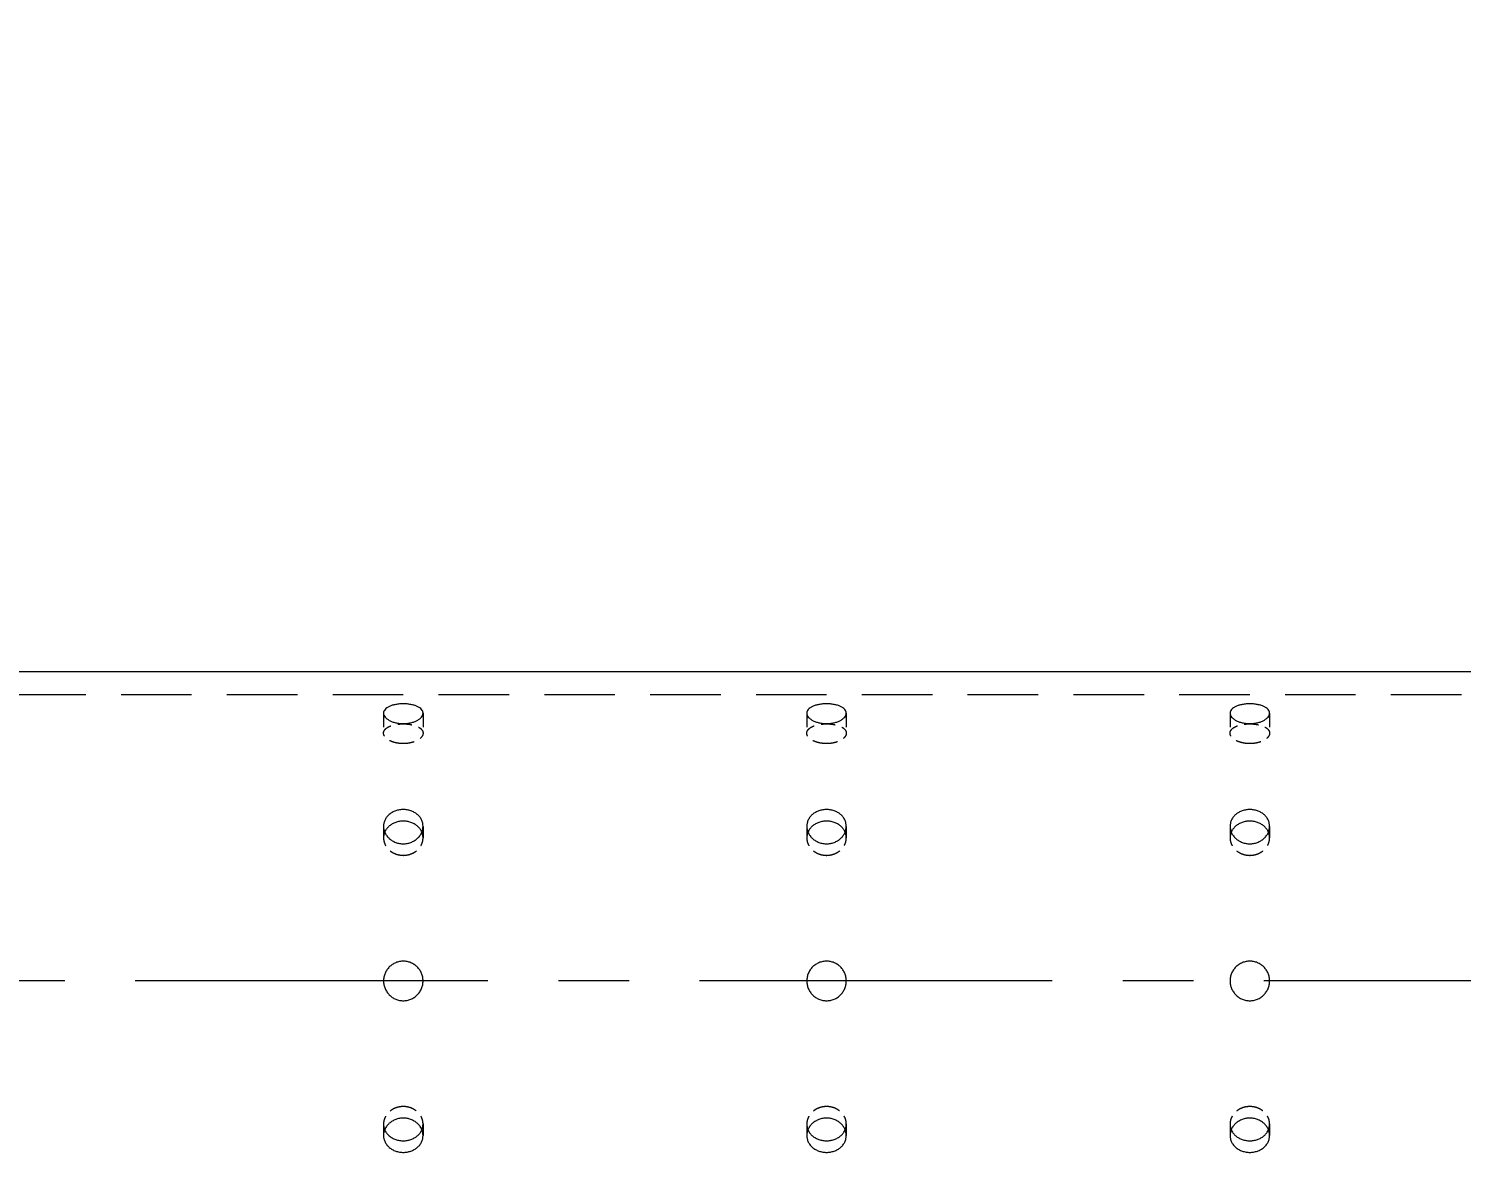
# Model space of a CAD drawing. Header units: millimetres. Extents: x -46397 to 283259, y -8690 to 23983.
# Drawn here: x 158839 to 159347, y 355 to 754 of the extents above; entities that cross this region are included whole.
import ezdxf
from ezdxf import colors
from ezdxf.entities.mleader import LeaderData, LeaderLine
from ezdxf.math import Vec2, Vec3

# ---------------------------------------------------------------- set-up
doc = ezdxf.new("R2010")
doc.units = ezdxf.units.MM
doc.linetypes.add('CENTER', pattern=[2, 1.25, -0.25, 0.25, -0.25])
doc.linetypes.add('HIDDENX2', pattern=[0.75, 0.5, -0.25])
doc.layers.add('DUONGTAM', color=1, linetype='CENTER', lineweight=0)
doc.layers.add('flashshoot', color=7, linetype='Continuous')
doc.styles.get("Standard").update_dxf_attribs({"font": 'isocp.shx', "width": 0.8})

# ---------------------------------------------------------------- blocks, each defined once
blk = doc.blocks.new('_Dot')
at = {"color": 0, "linetype": 'ByBlock', "lineweight": -2}
blk.add_line((-0.5, 0), (-1, 0), dxfattribs=at)
at = {"color": 0, "linetype": 'ByBlock', "const_width": 0.5}
blk.add_lwpolyline([(-0.25, 0, 1), (0.25, 0, 1)], format="xyb", close=True, dxfattribs=at)
blk = doc.blocks.new('A$C90275d84')
at = {"color": 2, "linetype": 'Continuous', "lineweight": 0, "ltscale": 10}
blk.add_line((-109.55, 1960), (-109.55, -3000), dxfattribs=at)
at = {"color": 1, "linetype": 'HIDDENX2', "lineweight": 0, "ltscale": 50}
blk.add_line((-101.37, 1960), (-101.37, -3000), dxfattribs=at)
at = {"color": 1, "linetype": 'HIDDENX2', "lineweight": 0, "ltscale": 10}
for p, q in [((-94.87, 317), (-87.79, 317)), ((-54.77, 317), (-50.68, 317)), ((50.68, 317), (54.77, 317)), ((-94.87, 303), (-87.79, 303)), ((-54.77, 303), (-50.68, 303)), ((50.68, 303), (54.77, 303)), ((-94.87, 167), (-87.79, 167)), ((-54.77, 167), (-50.68, 167)), ((50.68, 167), (54.77, 167)), ((-94.87, 153), (-87.79, 153)), ((-54.77, 153), (-50.68, 153)), ((50.68, 153), (54.77, 153)), ((-94.87, 17), (-87.79, 17)), ((-54.77, 17), (-50.68, 17)), ((50.68, 17), (54.77, 17)), ((-94.87, 3), (-87.79, 3)), ((-54.77, 3), (-50.68, 3)), ((50.68, 3), (54.77, 3))]:
    blk.add_line(p, q, dxfattribs=at)
at = {"color": 2, "linetype": 'Continuous', "lineweight": 0, "ltscale": 10}
for points, knots in [([(-91.18, 310), (-91.18, 309.56), (-91.2, 309.11), (-91.3, 308.2), (-91.38, 307.75), (-91.57, 306.89), (-91.69, 306.48), (-91.98, 305.71), (-92.13, 305.36), (-92.47, 304.74), (-92.66, 304.45), (-93.06, 303.93), (-93.28, 303.71), (-93.73, 303.35), (-93.96, 303.22), (-94.42, 303.04), (-94.65, 303), (-95.09, 303), (-95.32, 303.04), (-95.76, 303.22), (-95.98, 303.35), (-96.39, 303.71), (-96.59, 303.93), (-96.94, 304.45), (-97.11, 304.74), (-97.39, 305.36), (-97.53, 305.71), (-97.76, 306.48), (-97.86, 306.89), (-98.02, 307.75), (-98.08, 308.2), (-98.16, 309.11), (-98.18, 309.56), (-98.18, 310.44), (-98.16, 310.89), (-98.08, 311.8), (-98.02, 312.25), (-97.86, 313.11), (-97.76, 313.52), (-97.53, 314.29), (-97.39, 314.64), (-97.11, 315.26), (-96.94, 315.55), (-96.59, 316.07), (-96.39, 316.29), (-95.98, 316.65), (-95.76, 316.78), (-95.32, 316.96), (-95.09, 317), (-94.65, 317), (-94.42, 316.96), (-93.96, 316.78), (-93.73, 316.65), (-93.28, 316.29), (-93.06, 316.07), (-92.66, 315.55), (-92.47, 315.26), (-92.13, 314.64), (-91.98, 314.29), (-91.69, 313.52), (-91.57, 313.11), (-91.38, 312.25), (-91.3, 311.8), (-91.2, 310.89), (-91.18, 310.44), (-91.18, 310)], [0, 0, 0, 0, 1.318789, 1.318789, 2.637578, 2.637578, 3.956368, 3.956368, 5.275157, 5.275157, 6.593945, 6.593945, 7.912734, 7.912734, 9.231522, 9.231522, 10.550311, 10.550311, 11.869099, 11.869099, 13.187888, 13.187888, 14.506676, 14.506676, 15.825465, 15.825465, 17.144254, 17.144254, 18.463043, 18.463043, 19.781833, 19.781833, 21.100622, 21.100622, 22.419411, 22.419411, 23.7382, 23.7382, 25.05699, 25.05699, 26.375779, 26.375779, 27.694567, 27.694567, 29.013356, 29.013356, 30.332144, 30.332144, 31.650933, 31.650933, 32.969721, 32.969721, 34.28851, 34.28851, 35.607298, 35.607298, 36.926087, 36.926087, 38.244876, 38.244876, 39.563665, 39.563665, 40.882454, 40.882454, 42.201244, 42.201244, 42.201244, 42.201244]), ([(-48.6, 310), (-48.6, 309.56), (-48.64, 309.11), (-48.8, 308.2), (-48.92, 307.75), (-49.24, 306.89), (-49.44, 306.48), (-49.9, 305.71), (-50.16, 305.36), (-50.71, 304.74), (-51.02, 304.45), (-51.7, 303.93), (-52.06, 303.71), (-52.82, 303.35), (-53.21, 303.22), (-54, 303.04), (-54.39, 303), (-55.16, 303), (-55.55, 303.04), (-56.33, 303.22), (-56.71, 303.35), (-57.45, 303.71), (-57.8, 303.93), (-58.45, 304.45), (-58.74, 304.74), (-59.27, 305.36), (-59.51, 305.71), (-59.94, 306.48), (-60.13, 306.89), (-60.43, 307.75), (-60.54, 308.2), (-60.69, 309.11), (-60.73, 309.56), (-60.73, 310.44), (-60.69, 310.89), (-60.54, 311.8), (-60.43, 312.25), (-60.13, 313.11), (-59.94, 313.52), (-59.51, 314.29), (-59.27, 314.64), (-58.74, 315.26), (-58.45, 315.55), (-57.8, 316.07), (-57.45, 316.29), (-56.71, 316.65), (-56.33, 316.78), (-55.55, 316.96), (-55.16, 317), (-54.39, 317), (-54, 316.96), (-53.21, 316.78), (-52.82, 316.65), (-52.06, 316.29), (-51.7, 316.07), (-51.02, 315.55), (-50.71, 315.26), (-50.16, 314.64), (-49.9, 314.29), (-49.44, 313.52), (-49.24, 313.11), (-48.92, 312.25), (-48.8, 311.8), (-48.64, 310.89), (-48.6, 310.44), (-48.6, 310)], [0, 0, 0, 0, 1.318789, 1.318789, 2.637578, 2.637578, 3.956368, 3.956368, 5.275157, 5.275157, 6.593945, 6.593945, 7.912734, 7.912734, 9.231522, 9.231522, 10.550311, 10.550311, 11.869099, 11.869099, 13.187888, 13.187888, 14.506676, 14.506676, 15.825465, 15.825465, 17.144254, 17.144254, 18.463043, 18.463043, 19.781833, 19.781833, 21.100622, 21.100622, 22.419411, 22.419411, 23.7382, 23.7382, 25.05699, 25.05699, 26.375779, 26.375779, 27.694567, 27.694567, 29.013356, 29.013356, 30.332144, 30.332144, 31.650933, 31.650933, 32.969721, 32.969721, 34.28851, 34.28851, 35.607298, 35.607298, 36.926087, 36.926087, 38.244876, 38.244876, 39.563665, 39.563665, 40.882454, 40.882454, 42.201244, 42.201244, 42.201244, 42.201244]), ([(-52.72, 316.59), (-52.81, 316.55), (-52.9, 316.51), (-53.36, 316.29), (-53.71, 316.07), (-54.35, 315.55), (-54.65, 315.26), (-55.17, 314.64), (-55.42, 314.29), (-55.85, 313.52), (-56.03, 313.11), (-56.33, 312.25), (-56.44, 311.8), (-56.59, 310.89), (-56.63, 310.44), (-56.63, 309.56), (-56.59, 309.11), (-56.44, 308.2), (-56.33, 307.75), (-56.03, 306.89), (-55.85, 306.48), (-55.42, 305.71), (-55.17, 305.36), (-54.65, 304.74), (-54.35, 304.45), (-53.71, 303.93), (-53.36, 303.71), (-52.9, 303.49), (-52.81, 303.45), (-52.72, 303.41)], [12.868165, 12.868165, 12.868165, 12.868165, 13.188536, 13.188536, 14.507389, 14.507389, 15.826243, 15.826243, 17.145097, 17.145097, 18.463951, 18.463951, 19.782805, 19.782805, 21.10166, 21.10166, 22.420514, 22.420514, 23.739368, 23.739368, 25.058222, 25.058222, 26.377077, 26.377077, 27.69593, 27.69593, 29.014783, 29.014783, 29.335155, 29.335155, 29.335155, 29.335155]), ([(-7, 310), (-7, 310.44), (-6.96, 310.89), (-6.78, 311.8), (-6.65, 312.25), (-6.29, 313.11), (-6.07, 313.52), (-5.55, 314.29), (-5.26, 314.64), (-4.64, 315.26), (-4.29, 315.55), (-3.52, 316.07), (-3.11, 316.29), (-2.25, 316.65), (-1.8, 316.78), (-0.89, 316.96), (-0.44, 317), (0.44, 317), (0.89, 316.96), (1.8, 316.78), (2.25, 316.65), (3.11, 316.29), (3.52, 316.07), (4.29, 315.55), (4.64, 315.26), (5.26, 314.64), (5.55, 314.29), (6.07, 313.52), (6.29, 313.11), (6.65, 312.25), (6.78, 311.8), (6.96, 310.89), (7, 310.44), (7, 309.56), (6.96, 309.11), (6.78, 308.2), (6.65, 307.75), (6.29, 306.89), (6.07, 306.48), (5.55, 305.71), (5.26, 305.36), (4.64, 304.74), (4.29, 304.45), (3.52, 303.93), (3.11, 303.71), (2.25, 303.35), (1.8, 303.22), (0.89, 303.04), (0.44, 303), (-0.44, 303), (-0.89, 303.04), (-1.8, 303.22), (-2.25, 303.35), (-3.11, 303.71), (-3.52, 303.93), (-4.29, 304.45), (-4.64, 304.74), (-5.26, 305.36), (-5.55, 305.71), (-6.07, 306.48), (-6.29, 306.89), (-6.65, 307.75), (-6.78, 308.2), (-6.96, 309.11), (-7, 309.56), (-7, 310)], [0, 0, 0, 0, 1.318789, 1.318789, 2.637578, 2.637578, 3.956368, 3.956368, 5.275157, 5.275157, 6.593945, 6.593945, 7.912734, 7.912734, 9.231522, 9.231522, 10.550311, 10.550311, 11.869099, 11.869099, 13.187888, 13.187888, 14.506676, 14.506676, 15.825465, 15.825465, 17.144254, 17.144254, 18.463043, 18.463043, 19.781833, 19.781833, 21.100622, 21.100622, 22.419411, 22.419411, 23.7382, 23.7382, 25.05699, 25.05699, 26.375779, 26.375779, 27.694567, 27.694567, 29.013356, 29.013356, 30.332144, 30.332144, 31.650933, 31.650933, 32.969721, 32.969721, 34.28851, 34.28851, 35.607298, 35.607298, 36.926087, 36.926087, 38.244876, 38.244876, 39.563665, 39.563665, 40.882454, 40.882454, 42.201244, 42.201244, 42.201244, 42.201244]), ([(48.6, 310), (48.6, 310.44), (48.64, 310.89), (48.8, 311.8), (48.92, 312.25), (49.24, 313.11), (49.44, 313.52), (49.9, 314.29), (50.16, 314.64), (50.71, 315.26), (51.02, 315.55), (51.7, 316.07), (52.06, 316.29), (52.82, 316.65), (53.21, 316.78), (54, 316.96), (54.39, 317), (55.16, 317), (55.55, 316.96), (56.33, 316.78), (56.71, 316.65), (57.45, 316.29), (57.8, 316.07), (58.45, 315.55), (58.74, 315.26), (59.27, 314.64), (59.51, 314.29), (59.94, 313.52), (60.13, 313.11), (60.43, 312.25), (60.54, 311.8), (60.69, 310.89), (60.73, 310.44), (60.73, 309.56), (60.69, 309.11), (60.54, 308.2), (60.43, 307.75), (60.13, 306.89), (59.94, 306.48), (59.51, 305.71), (59.27, 305.36), (58.74, 304.74), (58.45, 304.45), (57.8, 303.93), (57.45, 303.71), (56.71, 303.35), (56.33, 303.22), (55.55, 303.04), (55.16, 303), (54.39, 303), (54, 303.04), (53.21, 303.22), (52.82, 303.35), (52.06, 303.71), (51.7, 303.93), (51.02, 304.45), (50.71, 304.74), (50.16, 305.36), (49.9, 305.71), (49.44, 306.48), (49.24, 306.89), (48.92, 307.75), (48.8, 308.2), (48.64, 309.11), (48.6, 309.56), (48.6, 310)], [0, 0, 0, 0, 1.318789, 1.318789, 2.637578, 2.637578, 3.956368, 3.956368, 5.275157, 5.275157, 6.593945, 6.593945, 7.912734, 7.912734, 9.231522, 9.231522, 10.550311, 10.550311, 11.869099, 11.869099, 13.187888, 13.187888, 14.506676, 14.506676, 15.825465, 15.825465, 17.144254, 17.144254, 18.463043, 18.463043, 19.781833, 19.781833, 21.100622, 21.100622, 22.419411, 22.419411, 23.7382, 23.7382, 25.05699, 25.05699, 26.375779, 26.375779, 27.694567, 27.694567, 29.013356, 29.013356, 30.332144, 30.332144, 31.650933, 31.650933, 32.969721, 32.969721, 34.28851, 34.28851, 35.607298, 35.607298, 36.926087, 36.926087, 38.244876, 38.244876, 39.563665, 39.563665, 40.882454, 40.882454, 42.201244, 42.201244, 42.201244, 42.201244]), ([(52.72, 303.41), (52.81, 303.45), (52.9, 303.49), (53.36, 303.71), (53.71, 303.93), (54.35, 304.45), (54.65, 304.74), (55.17, 305.36), (55.42, 305.71), (55.85, 306.48), (56.03, 306.89), (56.33, 307.75), (56.44, 308.2), (56.59, 309.11), (56.63, 309.56), (56.63, 310.44), (56.59, 310.89), (56.44, 311.8), (56.33, 312.25), (56.03, 313.11), (55.85, 313.52), (55.42, 314.29), (55.17, 314.64), (54.65, 315.26), (54.35, 315.55), (53.71, 316.07), (53.36, 316.29), (52.9, 316.51), (52.81, 316.55), (52.72, 316.59)], [12.868165, 12.868165, 12.868165, 12.868165, 13.188536, 13.188536, 14.507389, 14.507389, 15.826243, 15.826243, 17.145097, 17.145097, 18.463951, 18.463951, 19.782805, 19.782805, 21.10166, 21.10166, 22.420514, 22.420514, 23.739368, 23.739368, 25.058222, 25.058222, 26.377077, 26.377077, 27.69593, 27.69593, 29.014783, 29.014783, 29.335155, 29.335155, 29.335155, 29.335155]), ([(-91.18, 160), (-91.18, 159.56), (-91.2, 159.11), (-91.3, 158.2), (-91.38, 157.75), (-91.57, 156.89), (-91.69, 156.48), (-91.98, 155.71), (-92.13, 155.36), (-92.47, 154.74), (-92.66, 154.45), (-93.06, 153.93), (-93.28, 153.71), (-93.73, 153.35), (-93.96, 153.22), (-94.42, 153.04), (-94.65, 153), (-95.09, 153), (-95.32, 153.04), (-95.76, 153.22), (-95.98, 153.35), (-96.39, 153.71), (-96.59, 153.93), (-96.94, 154.45), (-97.11, 154.74), (-97.39, 155.36), (-97.53, 155.71), (-97.76, 156.48), (-97.86, 156.89), (-98.02, 157.75), (-98.08, 158.2), (-98.16, 159.11), (-98.18, 159.56), (-98.18, 160.44), (-98.16, 160.89), (-98.08, 161.8), (-98.02, 162.25), (-97.86, 163.11), (-97.76, 163.52), (-97.53, 164.29), (-97.39, 164.64), (-97.11, 165.26), (-96.94, 165.55), (-96.59, 166.07), (-96.39, 166.29), (-95.98, 166.65), (-95.76, 166.78), (-95.32, 166.96), (-95.09, 167), (-94.65, 167), (-94.42, 166.96), (-93.96, 166.78), (-93.73, 166.65), (-93.28, 166.29), (-93.06, 166.07), (-92.66, 165.55), (-92.47, 165.26), (-92.13, 164.64), (-91.98, 164.29), (-91.69, 163.52), (-91.57, 163.11), (-91.38, 162.25), (-91.3, 161.8), (-91.2, 160.89), (-91.18, 160.44), (-91.18, 160)], [0, 0, 0, 0, 1.318789, 1.318789, 2.637578, 2.637578, 3.956368, 3.956368, 5.275157, 5.275157, 6.593945, 6.593945, 7.912734, 7.912734, 9.231522, 9.231522, 10.550311, 10.550311, 11.869099, 11.869099, 13.187888, 13.187888, 14.506676, 14.506676, 15.825465, 15.825465, 17.144254, 17.144254, 18.463043, 18.463043, 19.781833, 19.781833, 21.100622, 21.100622, 22.419411, 22.419411, 23.7382, 23.7382, 25.05699, 25.05699, 26.375779, 26.375779, 27.694567, 27.694567, 29.013356, 29.013356, 30.332144, 30.332144, 31.650933, 31.650933, 32.969721, 32.969721, 34.28851, 34.28851, 35.607298, 35.607298, 36.926087, 36.926087, 38.244876, 38.244876, 39.563665, 39.563665, 40.882454, 40.882454, 42.201244, 42.201244, 42.201244, 42.201244]), ([(-48.6, 160), (-48.6, 159.56), (-48.64, 159.11), (-48.8, 158.2), (-48.92, 157.75), (-49.24, 156.89), (-49.44, 156.48), (-49.9, 155.71), (-50.16, 155.36), (-50.71, 154.74), (-51.02, 154.45), (-51.7, 153.93), (-52.06, 153.71), (-52.82, 153.35), (-53.21, 153.22), (-54, 153.04), (-54.39, 153), (-55.16, 153), (-55.55, 153.04), (-56.33, 153.22), (-56.71, 153.35), (-57.45, 153.71), (-57.8, 153.93), (-58.45, 154.45), (-58.74, 154.74), (-59.27, 155.36), (-59.51, 155.71), (-59.94, 156.48), (-60.13, 156.89), (-60.43, 157.75), (-60.54, 158.2), (-60.69, 159.11), (-60.73, 159.56), (-60.73, 160.44), (-60.69, 160.89), (-60.54, 161.8), (-60.43, 162.25), (-60.13, 163.11), (-59.94, 163.52), (-59.51, 164.29), (-59.27, 164.64), (-58.74, 165.26), (-58.45, 165.55), (-57.8, 166.07), (-57.45, 166.29), (-56.71, 166.65), (-56.33, 166.78), (-55.55, 166.96), (-55.16, 167), (-54.39, 167), (-54, 166.96), (-53.21, 166.78), (-52.82, 166.65), (-52.06, 166.29), (-51.7, 166.07), (-51.02, 165.55), (-50.71, 165.26), (-50.16, 164.64), (-49.9, 164.29), (-49.44, 163.52), (-49.24, 163.11), (-48.92, 162.25), (-48.8, 161.8), (-48.64, 160.89), (-48.6, 160.44), (-48.6, 160)], [0, 0, 0, 0, 1.318789, 1.318789, 2.637578, 2.637578, 3.956368, 3.956368, 5.275157, 5.275157, 6.593945, 6.593945, 7.912734, 7.912734, 9.231522, 9.231522, 10.550311, 10.550311, 11.869099, 11.869099, 13.187888, 13.187888, 14.506676, 14.506676, 15.825465, 15.825465, 17.144254, 17.144254, 18.463043, 18.463043, 19.781833, 19.781833, 21.100622, 21.100622, 22.419411, 22.419411, 23.7382, 23.7382, 25.05699, 25.05699, 26.375779, 26.375779, 27.694567, 27.694567, 29.013356, 29.013356, 30.332144, 30.332144, 31.650933, 31.650933, 32.969721, 32.969721, 34.28851, 34.28851, 35.607298, 35.607298, 36.926087, 36.926087, 38.244876, 38.244876, 39.563665, 39.563665, 40.882454, 40.882454, 42.201244, 42.201244, 42.201244, 42.201244]), ([(-52.72, 166.59), (-52.81, 166.55), (-52.9, 166.51), (-53.36, 166.29), (-53.71, 166.07), (-54.35, 165.55), (-54.65, 165.26), (-55.17, 164.64), (-55.42, 164.29), (-55.85, 163.52), (-56.03, 163.11), (-56.33, 162.25), (-56.44, 161.8), (-56.59, 160.89), (-56.63, 160.44), (-56.63, 159.56), (-56.59, 159.11), (-56.44, 158.2), (-56.33, 157.75), (-56.03, 156.89), (-55.85, 156.48), (-55.42, 155.71), (-55.17, 155.36), (-54.65, 154.74), (-54.35, 154.45), (-53.71, 153.93), (-53.36, 153.71), (-52.9, 153.49), (-52.81, 153.45), (-52.72, 153.41)], [12.868165, 12.868165, 12.868165, 12.868165, 13.188536, 13.188536, 14.507389, 14.507389, 15.826243, 15.826243, 17.145097, 17.145097, 18.463951, 18.463951, 19.782805, 19.782805, 21.10166, 21.10166, 22.420514, 22.420514, 23.739368, 23.739368, 25.058222, 25.058222, 26.377077, 26.377077, 27.69593, 27.69593, 29.014783, 29.014783, 29.335155, 29.335155, 29.335155, 29.335155]), ([(-7, 160), (-7, 160.44), (-6.96, 160.89), (-6.78, 161.8), (-6.65, 162.25), (-6.29, 163.11), (-6.07, 163.52), (-5.55, 164.29), (-5.26, 164.64), (-4.64, 165.26), (-4.29, 165.55), (-3.52, 166.07), (-3.11, 166.29), (-2.25, 166.65), (-1.8, 166.78), (-0.89, 166.96), (-0.44, 167), (0.44, 167), (0.89, 166.96), (1.8, 166.78), (2.25, 166.65), (3.11, 166.29), (3.52, 166.07), (4.29, 165.55), (4.64, 165.26), (5.26, 164.64), (5.55, 164.29), (6.07, 163.52), (6.29, 163.11), (6.65, 162.25), (6.78, 161.8), (6.96, 160.89), (7, 160.44), (7, 159.56), (6.96, 159.11), (6.78, 158.2), (6.65, 157.75), (6.29, 156.89), (6.07, 156.48), (5.55, 155.71), (5.26, 155.36), (4.64, 154.74), (4.29, 154.45), (3.52, 153.93), (3.11, 153.71), (2.25, 153.35), (1.8, 153.22), (0.89, 153.04), (0.44, 153), (-0.44, 153), (-0.89, 153.04), (-1.8, 153.22), (-2.25, 153.35), (-3.11, 153.71), (-3.52, 153.93), (-4.29, 154.45), (-4.64, 154.74), (-5.26, 155.36), (-5.55, 155.71), (-6.07, 156.48), (-6.29, 156.89), (-6.65, 157.75), (-6.78, 158.2), (-6.96, 159.11), (-7, 159.56), (-7, 160)], [0, 0, 0, 0, 1.318789, 1.318789, 2.637578, 2.637578, 3.956368, 3.956368, 5.275157, 5.275157, 6.593945, 6.593945, 7.912734, 7.912734, 9.231522, 9.231522, 10.550311, 10.550311, 11.869099, 11.869099, 13.187888, 13.187888, 14.506676, 14.506676, 15.825465, 15.825465, 17.144254, 17.144254, 18.463043, 18.463043, 19.781833, 19.781833, 21.100622, 21.100622, 22.419411, 22.419411, 23.7382, 23.7382, 25.05699, 25.05699, 26.375779, 26.375779, 27.694567, 27.694567, 29.013356, 29.013356, 30.332144, 30.332144, 31.650933, 31.650933, 32.969721, 32.969721, 34.28851, 34.28851, 35.607298, 35.607298, 36.926087, 36.926087, 38.244876, 38.244876, 39.563665, 39.563665, 40.882454, 40.882454, 42.201244, 42.201244, 42.201244, 42.201244]), ([(48.6, 160), (48.6, 160.44), (48.64, 160.89), (48.8, 161.8), (48.92, 162.25), (49.24, 163.11), (49.44, 163.52), (49.9, 164.29), (50.16, 164.64), (50.71, 165.26), (51.02, 165.55), (51.7, 166.07), (52.06, 166.29), (52.82, 166.65), (53.21, 166.78), (54, 166.96), (54.39, 167), (55.16, 167), (55.55, 166.96), (56.33, 166.78), (56.71, 166.65), (57.45, 166.29), (57.8, 166.07), (58.45, 165.55), (58.74, 165.26), (59.27, 164.64), (59.51, 164.29), (59.94, 163.52), (60.13, 163.11), (60.43, 162.25), (60.54, 161.8), (60.69, 160.89), (60.73, 160.44), (60.73, 159.56), (60.69, 159.11), (60.54, 158.2), (60.43, 157.75), (60.13, 156.89), (59.94, 156.48), (59.51, 155.71), (59.27, 155.36), (58.74, 154.74), (58.45, 154.45), (57.8, 153.93), (57.45, 153.71), (56.71, 153.35), (56.33, 153.22), (55.55, 153.04), (55.16, 153), (54.39, 153), (54, 153.04), (53.21, 153.22), (52.82, 153.35), (52.06, 153.71), (51.7, 153.93), (51.02, 154.45), (50.71, 154.74), (50.16, 155.36), (49.9, 155.71), (49.44, 156.48), (49.24, 156.89), (48.92, 157.75), (48.8, 158.2), (48.64, 159.11), (48.6, 159.56), (48.6, 160)], [0, 0, 0, 0, 1.318789, 1.318789, 2.637578, 2.637578, 3.956368, 3.956368, 5.275157, 5.275157, 6.593945, 6.593945, 7.912734, 7.912734, 9.231522, 9.231522, 10.550311, 10.550311, 11.869099, 11.869099, 13.187888, 13.187888, 14.506676, 14.506676, 15.825465, 15.825465, 17.144254, 17.144254, 18.463043, 18.463043, 19.781833, 19.781833, 21.100622, 21.100622, 22.419411, 22.419411, 23.7382, 23.7382, 25.05699, 25.05699, 26.375779, 26.375779, 27.694567, 27.694567, 29.013356, 29.013356, 30.332144, 30.332144, 31.650933, 31.650933, 32.969721, 32.969721, 34.28851, 34.28851, 35.607298, 35.607298, 36.926087, 36.926087, 38.244876, 38.244876, 39.563665, 39.563665, 40.882454, 40.882454, 42.201244, 42.201244, 42.201244, 42.201244]), ([(52.72, 153.41), (52.81, 153.45), (52.9, 153.49), (53.36, 153.71), (53.71, 153.93), (54.35, 154.45), (54.65, 154.74), (55.17, 155.36), (55.42, 155.71), (55.85, 156.48), (56.03, 156.89), (56.33, 157.75), (56.44, 158.2), (56.59, 159.11), (56.63, 159.56), (56.63, 160.44), (56.59, 160.89), (56.44, 161.8), (56.33, 162.25), (56.03, 163.11), (55.85, 163.52), (55.42, 164.29), (55.17, 164.64), (54.65, 165.26), (54.35, 165.55), (53.71, 166.07), (53.36, 166.29), (52.9, 166.51), (52.81, 166.55), (52.72, 166.59)], [12.868165, 12.868165, 12.868165, 12.868165, 13.188536, 13.188536, 14.507389, 14.507389, 15.826243, 15.826243, 17.145097, 17.145097, 18.463951, 18.463951, 19.782805, 19.782805, 21.10166, 21.10166, 22.420514, 22.420514, 23.739368, 23.739368, 25.058222, 25.058222, 26.377077, 26.377077, 27.69593, 27.69593, 29.014783, 29.014783, 29.335155, 29.335155, 29.335155, 29.335155]), ([(-91.18, 10), (-91.18, 9.56), (-91.2, 9.11), (-91.3, 8.2), (-91.38, 7.75), (-91.57, 6.89), (-91.69, 6.48), (-91.98, 5.71), (-92.13, 5.36), (-92.47, 4.74), (-92.66, 4.45), (-93.06, 3.93), (-93.28, 3.71), (-93.73, 3.35), (-93.96, 3.22), (-94.42, 3.04), (-94.65, 3), (-95.09, 3), (-95.32, 3.04), (-95.76, 3.22), (-95.98, 3.35), (-96.39, 3.71), (-96.59, 3.93), (-96.94, 4.45), (-97.11, 4.74), (-97.39, 5.36), (-97.53, 5.71), (-97.76, 6.48), (-97.86, 6.89), (-98.02, 7.75), (-98.08, 8.2), (-98.16, 9.11), (-98.18, 9.56), (-98.18, 10.44), (-98.16, 10.89), (-98.08, 11.8), (-98.02, 12.25), (-97.86, 13.11), (-97.76, 13.52), (-97.53, 14.29), (-97.39, 14.64), (-97.11, 15.26), (-96.94, 15.55), (-96.59, 16.07), (-96.39, 16.29), (-95.98, 16.65), (-95.76, 16.78), (-95.32, 16.96), (-95.09, 17), (-94.65, 17), (-94.42, 16.96), (-93.96, 16.78), (-93.73, 16.65), (-93.28, 16.29), (-93.06, 16.07), (-92.66, 15.55), (-92.47, 15.26), (-92.13, 14.64), (-91.98, 14.29), (-91.69, 13.52), (-91.57, 13.11), (-91.38, 12.25), (-91.3, 11.8), (-91.2, 10.89), (-91.18, 10.44), (-91.18, 10)], [0, 0, 0, 0, 1.318789, 1.318789, 2.637578, 2.637578, 3.956368, 3.956368, 5.275157, 5.275157, 6.593945, 6.593945, 7.912734, 7.912734, 9.231522, 9.231522, 10.550311, 10.550311, 11.869099, 11.869099, 13.187888, 13.187888, 14.506676, 14.506676, 15.825465, 15.825465, 17.144254, 17.144254, 18.463043, 18.463043, 19.781833, 19.781833, 21.100622, 21.100622, 22.419411, 22.419411, 23.7382, 23.7382, 25.05699, 25.05699, 26.375779, 26.375779, 27.694567, 27.694567, 29.013356, 29.013356, 30.332144, 30.332144, 31.650933, 31.650933, 32.969721, 32.969721, 34.28851, 34.28851, 35.607298, 35.607298, 36.926087, 36.926087, 38.244876, 38.244876, 39.563665, 39.563665, 40.882454, 40.882454, 42.201244, 42.201244, 42.201244, 42.201244]), ([(-48.6, 10), (-48.6, 9.56), (-48.64, 9.11), (-48.8, 8.2), (-48.92, 7.75), (-49.24, 6.89), (-49.44, 6.48), (-49.9, 5.71), (-50.16, 5.36), (-50.71, 4.74), (-51.02, 4.45), (-51.7, 3.93), (-52.06, 3.71), (-52.82, 3.35), (-53.21, 3.22), (-54, 3.04), (-54.39, 3), (-55.16, 3), (-55.55, 3.04), (-56.33, 3.22), (-56.71, 3.35), (-57.45, 3.71), (-57.8, 3.93), (-58.45, 4.45), (-58.74, 4.74), (-59.27, 5.36), (-59.51, 5.71), (-59.94, 6.48), (-60.13, 6.89), (-60.43, 7.75), (-60.54, 8.2), (-60.69, 9.11), (-60.73, 9.56), (-60.73, 10.44), (-60.69, 10.89), (-60.54, 11.8), (-60.43, 12.25), (-60.13, 13.11), (-59.94, 13.52), (-59.51, 14.29), (-59.27, 14.64), (-58.74, 15.26), (-58.45, 15.55), (-57.8, 16.07), (-57.45, 16.29), (-56.71, 16.65), (-56.33, 16.78), (-55.55, 16.96), (-55.16, 17), (-54.39, 17), (-54, 16.96), (-53.21, 16.78), (-52.82, 16.65), (-52.06, 16.29), (-51.7, 16.07), (-51.02, 15.55), (-50.71, 15.26), (-50.16, 14.64), (-49.9, 14.29), (-49.44, 13.52), (-49.24, 13.11), (-48.92, 12.25), (-48.8, 11.8), (-48.64, 10.89), (-48.6, 10.44), (-48.6, 10)], [0, 0, 0, 0, 1.318789, 1.318789, 2.637578, 2.637578, 3.956368, 3.956368, 5.275157, 5.275157, 6.593945, 6.593945, 7.912734, 7.912734, 9.231522, 9.231522, 10.550311, 10.550311, 11.869099, 11.869099, 13.187888, 13.187888, 14.506676, 14.506676, 15.825465, 15.825465, 17.144254, 17.144254, 18.463043, 18.463043, 19.781833, 19.781833, 21.100622, 21.100622, 22.419411, 22.419411, 23.7382, 23.7382, 25.05699, 25.05699, 26.375779, 26.375779, 27.694567, 27.694567, 29.013356, 29.013356, 30.332144, 30.332144, 31.650933, 31.650933, 32.969721, 32.969721, 34.28851, 34.28851, 35.607298, 35.607298, 36.926087, 36.926087, 38.244876, 38.244876, 39.563665, 39.563665, 40.882454, 40.882454, 42.201244, 42.201244, 42.201244, 42.201244]), ([(-52.72, 16.59), (-52.81, 16.55), (-52.9, 16.51), (-53.36, 16.29), (-53.71, 16.07), (-54.35, 15.55), (-54.65, 15.26), (-55.17, 14.64), (-55.42, 14.29), (-55.85, 13.52), (-56.03, 13.11), (-56.33, 12.25), (-56.44, 11.8), (-56.59, 10.89), (-56.63, 10.44), (-56.63, 9.56), (-56.59, 9.11), (-56.44, 8.2), (-56.33, 7.75), (-56.03, 6.89), (-55.85, 6.48), (-55.42, 5.71), (-55.17, 5.36), (-54.65, 4.74), (-54.35, 4.45), (-53.71, 3.93), (-53.36, 3.71), (-52.9, 3.49), (-52.81, 3.45), (-52.72, 3.41)], [12.868165, 12.868165, 12.868165, 12.868165, 13.188536, 13.188536, 14.507389, 14.507389, 15.826243, 15.826243, 17.145097, 17.145097, 18.463951, 18.463951, 19.782805, 19.782805, 21.10166, 21.10166, 22.420514, 22.420514, 23.739368, 23.739368, 25.058222, 25.058222, 26.377077, 26.377077, 27.69593, 27.69593, 29.014783, 29.014783, 29.335155, 29.335155, 29.335155, 29.335155]), ([(-7, 10), (-7, 10.44), (-6.96, 10.89), (-6.78, 11.8), (-6.65, 12.25), (-6.29, 13.11), (-6.07, 13.52), (-5.55, 14.29), (-5.26, 14.64), (-4.64, 15.26), (-4.29, 15.55), (-3.52, 16.07), (-3.11, 16.29), (-2.25, 16.65), (-1.8, 16.78), (-0.89, 16.96), (-0.44, 17), (0.44, 17), (0.89, 16.96), (1.8, 16.78), (2.25, 16.65), (3.11, 16.29), (3.52, 16.07), (4.29, 15.55), (4.64, 15.26), (5.26, 14.64), (5.55, 14.29), (6.07, 13.52), (6.29, 13.11), (6.65, 12.25), (6.78, 11.8), (6.96, 10.89), (7, 10.44), (7, 9.56), (6.96, 9.11), (6.78, 8.2), (6.65, 7.75), (6.29, 6.89), (6.07, 6.48), (5.55, 5.71), (5.26, 5.36), (4.64, 4.74), (4.29, 4.45), (3.52, 3.93), (3.11, 3.71), (2.25, 3.35), (1.8, 3.22), (0.89, 3.04), (0.44, 3), (-0.44, 3), (-0.89, 3.04), (-1.8, 3.22), (-2.25, 3.35), (-3.11, 3.71), (-3.52, 3.93), (-4.29, 4.45), (-4.64, 4.74), (-5.26, 5.36), (-5.55, 5.71), (-6.07, 6.48), (-6.29, 6.89), (-6.65, 7.75), (-6.78, 8.2), (-6.96, 9.11), (-7, 9.56), (-7, 10)], [0, 0, 0, 0, 1.318789, 1.318789, 2.637578, 2.637578, 3.956368, 3.956368, 5.275157, 5.275157, 6.593945, 6.593945, 7.912734, 7.912734, 9.231522, 9.231522, 10.550311, 10.550311, 11.869099, 11.869099, 13.187888, 13.187888, 14.506676, 14.506676, 15.825465, 15.825465, 17.144254, 17.144254, 18.463043, 18.463043, 19.781833, 19.781833, 21.100622, 21.100622, 22.419411, 22.419411, 23.7382, 23.7382, 25.05699, 25.05699, 26.375779, 26.375779, 27.694567, 27.694567, 29.013356, 29.013356, 30.332144, 30.332144, 31.650933, 31.650933, 32.969721, 32.969721, 34.28851, 34.28851, 35.607298, 35.607298, 36.926087, 36.926087, 38.244876, 38.244876, 39.563665, 39.563665, 40.882454, 40.882454, 42.201244, 42.201244, 42.201244, 42.201244]), ([(48.6, 10), (48.6, 10.44), (48.64, 10.89), (48.8, 11.8), (48.92, 12.25), (49.24, 13.11), (49.44, 13.52), (49.9, 14.29), (50.16, 14.64), (50.71, 15.26), (51.02, 15.55), (51.7, 16.07), (52.06, 16.29), (52.82, 16.65), (53.21, 16.78), (54, 16.96), (54.39, 17), (55.16, 17), (55.55, 16.96), (56.33, 16.78), (56.71, 16.65), (57.45, 16.29), (57.8, 16.07), (58.45, 15.55), (58.74, 15.26), (59.27, 14.64), (59.51, 14.29), (59.94, 13.52), (60.13, 13.11), (60.43, 12.25), (60.54, 11.8), (60.69, 10.89), (60.73, 10.44), (60.73, 9.56), (60.69, 9.11), (60.54, 8.2), (60.43, 7.75), (60.13, 6.89), (59.94, 6.48), (59.51, 5.71), (59.27, 5.36), (58.74, 4.74), (58.45, 4.45), (57.8, 3.93), (57.45, 3.71), (56.71, 3.35), (56.33, 3.22), (55.55, 3.04), (55.16, 3), (54.39, 3), (54, 3.04), (53.21, 3.22), (52.82, 3.35), (52.06, 3.71), (51.7, 3.93), (51.02, 4.45), (50.71, 4.74), (50.16, 5.36), (49.9, 5.71), (49.44, 6.48), (49.24, 6.89), (48.92, 7.75), (48.8, 8.2), (48.64, 9.11), (48.6, 9.56), (48.6, 10)], [0, 0, 0, 0, 1.318789, 1.318789, 2.637578, 2.637578, 3.956368, 3.956368, 5.275157, 5.275157, 6.593945, 6.593945, 7.912734, 7.912734, 9.231522, 9.231522, 10.550311, 10.550311, 11.869099, 11.869099, 13.187888, 13.187888, 14.506676, 14.506676, 15.825465, 15.825465, 17.144254, 17.144254, 18.463043, 18.463043, 19.781833, 19.781833, 21.100622, 21.100622, 22.419411, 22.419411, 23.7382, 23.7382, 25.05699, 25.05699, 26.375779, 26.375779, 27.694567, 27.694567, 29.013356, 29.013356, 30.332144, 30.332144, 31.650933, 31.650933, 32.969721, 32.969721, 34.28851, 34.28851, 35.607298, 35.607298, 36.926087, 36.926087, 38.244876, 38.244876, 39.563665, 39.563665, 40.882454, 40.882454, 42.201244, 42.201244, 42.201244, 42.201244]), ([(52.72, 3.41), (52.81, 3.45), (52.9, 3.49), (53.36, 3.71), (53.71, 3.93), (54.35, 4.45), (54.65, 4.74), (55.17, 5.36), (55.42, 5.71), (55.85, 6.48), (56.03, 6.89), (56.33, 7.75), (56.44, 8.2), (56.59, 9.11), (56.63, 9.56), (56.63, 10.44), (56.59, 10.89), (56.44, 11.8), (56.33, 12.25), (56.03, 13.11), (55.85, 13.52), (55.42, 14.29), (55.17, 14.64), (54.65, 15.26), (54.35, 15.55), (53.71, 16.07), (53.36, 16.29), (52.9, 16.51), (52.81, 16.55), (52.72, 16.59)], [12.868165, 12.868165, 12.868165, 12.868165, 13.188536, 13.188536, 14.507389, 14.507389, 15.826243, 15.826243, 17.145097, 17.145097, 18.463951, 18.463951, 19.782805, 19.782805, 21.10166, 21.10166, 22.420514, 22.420514, 23.739368, 23.739368, 25.058222, 25.058222, 26.377077, 26.377077, 27.69593, 27.69593, 29.014783, 29.014783, 29.335155, 29.335155, 29.335155, 29.335155])]:
    blk.add_open_spline(points, degree=3, knots=knots, dxfattribs=at)
at = {"color": 1, "linetype": 'HIDDENX2', "lineweight": 0, "ltscale": 10}
for points, knots in [([(-84.08, 310), (-84.08, 310.44), (-84.1, 310.89), (-84.2, 311.8), (-84.28, 312.25), (-84.48, 313.11), (-84.6, 313.52), (-84.88, 314.29), (-85.04, 314.64), (-85.38, 315.26), (-85.57, 315.55), (-85.97, 316.07), (-86.19, 316.29), (-86.64, 316.65), (-86.88, 316.78), (-87.34, 316.96), (-87.57, 317), (-88.01, 317), (-88.23, 316.96), (-88.68, 316.78), (-88.89, 316.65), (-89.3, 316.29), (-89.5, 316.07), (-89.86, 315.55), (-90.02, 315.26), (-90.3, 314.64), (-90.43, 314.29), (-90.66, 313.52), (-90.76, 313.11), (-90.92, 312.25), (-90.98, 311.8), (-91.06, 310.89), (-91.08, 310.44), (-91.08, 309.56), (-91.06, 309.11), (-90.98, 308.2), (-90.92, 307.75), (-90.76, 306.89), (-90.66, 306.48), (-90.43, 305.71), (-90.3, 305.36), (-90.02, 304.74), (-89.86, 304.45), (-89.5, 303.93), (-89.3, 303.71), (-88.89, 303.35), (-88.68, 303.22), (-88.23, 303.04), (-88.01, 303), (-87.57, 303), (-87.34, 303.04), (-86.88, 303.22), (-86.64, 303.35), (-86.19, 303.71), (-85.97, 303.93), (-85.57, 304.45), (-85.38, 304.74), (-85.04, 305.36), (-84.88, 305.71), (-84.6, 306.48), (-84.48, 306.89), (-84.28, 307.75), (-84.2, 308.2), (-84.1, 309.11), (-84.08, 309.56), (-84.08, 310)], [0, 0, 0, 0, 1.318854, 1.318854, 2.637708, 2.637708, 3.956563, 3.956563, 5.275417, 5.275417, 6.59427, 6.59427, 7.913123, 7.913123, 9.231977, 9.231977, 10.55083, 10.55083, 11.869683, 11.869683, 13.188536, 13.188536, 14.507389, 14.507389, 15.826243, 15.826243, 17.145097, 17.145097, 18.463951, 18.463951, 19.782805, 19.782805, 21.10166, 21.10166, 22.420514, 22.420514, 23.739368, 23.739368, 25.058222, 25.058222, 26.377077, 26.377077, 27.69593, 27.69593, 29.014783, 29.014783, 30.333636, 30.333636, 31.652489, 31.652489, 32.971343, 32.971343, 34.290196, 34.290196, 35.609049, 35.609049, 36.927902, 36.927902, 38.246757, 38.246757, 39.565611, 39.565611, 40.884465, 40.884465, 42.203319, 42.203319, 42.203319, 42.203319]), ([(-44.5, 310), (-44.5, 310.44), (-44.54, 310.89), (-44.7, 311.8), (-44.82, 312.25), (-45.14, 313.11), (-45.34, 313.52), (-45.8, 314.29), (-46.06, 314.64), (-46.61, 315.26), (-46.93, 315.55), (-47.6, 316.07), (-47.97, 316.29), (-48.73, 316.65), (-49.12, 316.78), (-49.91, 316.96), (-50.3, 317), (-51.07, 317), (-51.46, 316.96), (-52.14, 316.8), (-52.43, 316.71), (-52.72, 316.59)], [0, 0, 0, 0, 1.318854, 1.318854, 2.637708, 2.637708, 3.956563, 3.956563, 5.275417, 5.275417, 6.59427, 6.59427, 7.913123, 7.913123, 9.231977, 9.231977, 10.55083, 10.55083, 11.869683, 11.869683, 12.868165, 12.868165, 12.868165, 12.868165]), ([(52.72, 316.59), (52.43, 316.71), (52.14, 316.8), (51.46, 316.96), (51.07, 317), (50.3, 317), (49.91, 316.96), (49.12, 316.78), (48.73, 316.65), (47.97, 316.29), (47.6, 316.07), (46.93, 315.55), (46.61, 315.26), (46.06, 314.64), (45.8, 314.29), (45.34, 313.52), (45.14, 313.11), (44.82, 312.25), (44.7, 311.8), (44.54, 310.89), (44.5, 310.44), (44.5, 310)], [29.335155, 29.335155, 29.335155, 29.335155, 30.333636, 30.333636, 31.652489, 31.652489, 32.971343, 32.971343, 34.290196, 34.290196, 35.609049, 35.609049, 36.927902, 36.927902, 38.246757, 38.246757, 39.565611, 39.565611, 40.884465, 40.884465, 42.203319, 42.203319, 42.203319, 42.203319]), ([(-52.72, 303.41), (-52.43, 303.29), (-52.14, 303.2), (-51.46, 303.04), (-51.07, 303), (-50.3, 303), (-49.91, 303.04), (-49.12, 303.22), (-48.73, 303.35), (-47.97, 303.71), (-47.6, 303.93), (-46.93, 304.45), (-46.61, 304.74), (-46.06, 305.36), (-45.8, 305.71), (-45.34, 306.48), (-45.14, 306.89), (-44.82, 307.75), (-44.7, 308.2), (-44.54, 309.11), (-44.5, 309.56), (-44.5, 310)], [29.335155, 29.335155, 29.335155, 29.335155, 30.333636, 30.333636, 31.652489, 31.652489, 32.971343, 32.971343, 34.290196, 34.290196, 35.609049, 35.609049, 36.927902, 36.927902, 38.246757, 38.246757, 39.565611, 39.565611, 40.884465, 40.884465, 42.203319, 42.203319, 42.203319, 42.203319]), ([(44.5, 310), (44.5, 309.56), (44.54, 309.11), (44.7, 308.2), (44.82, 307.75), (45.14, 306.89), (45.34, 306.48), (45.8, 305.71), (46.06, 305.36), (46.61, 304.74), (46.93, 304.45), (47.6, 303.93), (47.97, 303.71), (48.73, 303.35), (49.12, 303.22), (49.91, 303.04), (50.3, 303), (51.07, 303), (51.46, 303.04), (52.14, 303.2), (52.43, 303.29), (52.72, 303.41)], [0, 0, 0, 0, 1.318854, 1.318854, 2.637708, 2.637708, 3.956563, 3.956563, 5.275417, 5.275417, 6.59427, 6.59427, 7.913123, 7.913123, 9.231977, 9.231977, 10.55083, 10.55083, 11.869683, 11.869683, 12.868165, 12.868165, 12.868165, 12.868165]), ([(-84.08, 160), (-84.08, 160.44), (-84.1, 160.89), (-84.2, 161.8), (-84.28, 162.25), (-84.48, 163.11), (-84.6, 163.52), (-84.88, 164.29), (-85.04, 164.64), (-85.38, 165.26), (-85.57, 165.55), (-85.97, 166.07), (-86.19, 166.29), (-86.64, 166.65), (-86.88, 166.78), (-87.34, 166.96), (-87.57, 167), (-88.01, 167), (-88.23, 166.96), (-88.68, 166.78), (-88.89, 166.65), (-89.3, 166.29), (-89.5, 166.07), (-89.86, 165.55), (-90.02, 165.26), (-90.3, 164.64), (-90.43, 164.29), (-90.66, 163.52), (-90.76, 163.11), (-90.92, 162.25), (-90.98, 161.8), (-91.06, 160.89), (-91.08, 160.44), (-91.08, 159.56), (-91.06, 159.11), (-90.98, 158.2), (-90.92, 157.75), (-90.76, 156.89), (-90.66, 156.48), (-90.43, 155.71), (-90.3, 155.36), (-90.02, 154.74), (-89.86, 154.45), (-89.5, 153.93), (-89.3, 153.71), (-88.89, 153.35), (-88.68, 153.22), (-88.23, 153.04), (-88.01, 153), (-87.57, 153), (-87.34, 153.04), (-86.88, 153.22), (-86.64, 153.35), (-86.19, 153.71), (-85.97, 153.93), (-85.57, 154.45), (-85.38, 154.74), (-85.04, 155.36), (-84.88, 155.71), (-84.6, 156.48), (-84.48, 156.89), (-84.28, 157.75), (-84.2, 158.2), (-84.1, 159.11), (-84.08, 159.56), (-84.08, 160)], [0, 0, 0, 0, 1.318854, 1.318854, 2.637708, 2.637708, 3.956563, 3.956563, 5.275417, 5.275417, 6.59427, 6.59427, 7.913123, 7.913123, 9.231977, 9.231977, 10.55083, 10.55083, 11.869683, 11.869683, 13.188536, 13.188536, 14.507389, 14.507389, 15.826243, 15.826243, 17.145097, 17.145097, 18.463951, 18.463951, 19.782805, 19.782805, 21.10166, 21.10166, 22.420514, 22.420514, 23.739368, 23.739368, 25.058222, 25.058222, 26.377077, 26.377077, 27.69593, 27.69593, 29.014783, 29.014783, 30.333636, 30.333636, 31.652489, 31.652489, 32.971343, 32.971343, 34.290196, 34.290196, 35.609049, 35.609049, 36.927902, 36.927902, 38.246757, 38.246757, 39.565611, 39.565611, 40.884465, 40.884465, 42.203319, 42.203319, 42.203319, 42.203319]), ([(-44.5, 160), (-44.5, 160.44), (-44.54, 160.89), (-44.7, 161.8), (-44.82, 162.25), (-45.14, 163.11), (-45.34, 163.52), (-45.8, 164.29), (-46.06, 164.64), (-46.61, 165.26), (-46.93, 165.55), (-47.6, 166.07), (-47.97, 166.29), (-48.73, 166.65), (-49.12, 166.78), (-49.91, 166.96), (-50.3, 167), (-51.07, 167), (-51.46, 166.96), (-52.14, 166.8), (-52.43, 166.71), (-52.72, 166.59)], [0, 0, 0, 0, 1.318854, 1.318854, 2.637708, 2.637708, 3.956563, 3.956563, 5.275417, 5.275417, 6.59427, 6.59427, 7.913123, 7.913123, 9.231977, 9.231977, 10.55083, 10.55083, 11.869683, 11.869683, 12.868165, 12.868165, 12.868165, 12.868165]), ([(52.72, 166.59), (52.43, 166.71), (52.14, 166.8), (51.46, 166.96), (51.07, 167), (50.3, 167), (49.91, 166.96), (49.12, 166.78), (48.73, 166.65), (47.97, 166.29), (47.6, 166.07), (46.93, 165.55), (46.61, 165.26), (46.06, 164.64), (45.8, 164.29), (45.34, 163.52), (45.14, 163.11), (44.82, 162.25), (44.7, 161.8), (44.54, 160.89), (44.5, 160.44), (44.5, 160)], [29.335155, 29.335155, 29.335155, 29.335155, 30.333636, 30.333636, 31.652489, 31.652489, 32.971343, 32.971343, 34.290196, 34.290196, 35.609049, 35.609049, 36.927902, 36.927902, 38.246757, 38.246757, 39.565611, 39.565611, 40.884465, 40.884465, 42.203319, 42.203319, 42.203319, 42.203319]), ([(-52.72, 153.41), (-52.43, 153.29), (-52.14, 153.2), (-51.46, 153.04), (-51.07, 153), (-50.3, 153), (-49.91, 153.04), (-49.12, 153.22), (-48.73, 153.35), (-47.97, 153.71), (-47.6, 153.93), (-46.93, 154.45), (-46.61, 154.74), (-46.06, 155.36), (-45.8, 155.71), (-45.34, 156.48), (-45.14, 156.89), (-44.82, 157.75), (-44.7, 158.2), (-44.54, 159.11), (-44.5, 159.56), (-44.5, 160)], [29.335155, 29.335155, 29.335155, 29.335155, 30.333636, 30.333636, 31.652489, 31.652489, 32.971343, 32.971343, 34.290196, 34.290196, 35.609049, 35.609049, 36.927902, 36.927902, 38.246757, 38.246757, 39.565611, 39.565611, 40.884465, 40.884465, 42.203319, 42.203319, 42.203319, 42.203319]), ([(44.5, 160), (44.5, 159.56), (44.54, 159.11), (44.7, 158.2), (44.82, 157.75), (45.14, 156.89), (45.34, 156.48), (45.8, 155.71), (46.06, 155.36), (46.61, 154.74), (46.93, 154.45), (47.6, 153.93), (47.97, 153.71), (48.73, 153.35), (49.12, 153.22), (49.91, 153.04), (50.3, 153), (51.07, 153), (51.46, 153.04), (52.14, 153.2), (52.43, 153.29), (52.72, 153.41)], [0, 0, 0, 0, 1.318854, 1.318854, 2.637708, 2.637708, 3.956563, 3.956563, 5.275417, 5.275417, 6.59427, 6.59427, 7.913123, 7.913123, 9.231977, 9.231977, 10.55083, 10.55083, 11.869683, 11.869683, 12.868165, 12.868165, 12.868165, 12.868165]), ([(-84.08, 10), (-84.08, 10.44), (-84.1, 10.89), (-84.2, 11.8), (-84.28, 12.25), (-84.48, 13.11), (-84.6, 13.52), (-84.88, 14.29), (-85.04, 14.64), (-85.38, 15.26), (-85.57, 15.55), (-85.97, 16.07), (-86.19, 16.29), (-86.64, 16.65), (-86.88, 16.78), (-87.34, 16.96), (-87.57, 17), (-88.01, 17), (-88.23, 16.96), (-88.68, 16.78), (-88.89, 16.65), (-89.3, 16.29), (-89.5, 16.07), (-89.86, 15.55), (-90.02, 15.26), (-90.3, 14.64), (-90.43, 14.29), (-90.66, 13.52), (-90.76, 13.11), (-90.92, 12.25), (-90.98, 11.8), (-91.06, 10.89), (-91.08, 10.44), (-91.08, 9.56), (-91.06, 9.11), (-90.98, 8.2), (-90.92, 7.75), (-90.76, 6.89), (-90.66, 6.48), (-90.43, 5.71), (-90.3, 5.36), (-90.02, 4.74), (-89.86, 4.45), (-89.5, 3.93), (-89.3, 3.71), (-88.89, 3.35), (-88.68, 3.22), (-88.23, 3.04), (-88.01, 3), (-87.57, 3), (-87.34, 3.04), (-86.88, 3.22), (-86.64, 3.35), (-86.19, 3.71), (-85.97, 3.93), (-85.57, 4.45), (-85.38, 4.74), (-85.04, 5.36), (-84.88, 5.71), (-84.6, 6.48), (-84.48, 6.89), (-84.28, 7.75), (-84.2, 8.2), (-84.1, 9.11), (-84.08, 9.56), (-84.08, 10)], [0, 0, 0, 0, 1.318854, 1.318854, 2.637708, 2.637708, 3.956563, 3.956563, 5.275417, 5.275417, 6.59427, 6.59427, 7.913123, 7.913123, 9.231977, 9.231977, 10.55083, 10.55083, 11.869683, 11.869683, 13.188536, 13.188536, 14.507389, 14.507389, 15.826243, 15.826243, 17.145097, 17.145097, 18.463951, 18.463951, 19.782805, 19.782805, 21.10166, 21.10166, 22.420514, 22.420514, 23.739368, 23.739368, 25.058222, 25.058222, 26.377077, 26.377077, 27.69593, 27.69593, 29.014783, 29.014783, 30.333636, 30.333636, 31.652489, 31.652489, 32.971343, 32.971343, 34.290196, 34.290196, 35.609049, 35.609049, 36.927902, 36.927902, 38.246757, 38.246757, 39.565611, 39.565611, 40.884465, 40.884465, 42.203319, 42.203319, 42.203319, 42.203319]), ([(-44.5, 10), (-44.5, 10.44), (-44.54, 10.89), (-44.7, 11.8), (-44.82, 12.25), (-45.14, 13.11), (-45.34, 13.52), (-45.8, 14.29), (-46.06, 14.64), (-46.61, 15.26), (-46.93, 15.55), (-47.6, 16.07), (-47.97, 16.29), (-48.73, 16.65), (-49.12, 16.78), (-49.91, 16.96), (-50.3, 17), (-51.07, 17), (-51.46, 16.96), (-52.14, 16.8), (-52.43, 16.71), (-52.72, 16.59)], [0, 0, 0, 0, 1.318854, 1.318854, 2.637708, 2.637708, 3.956563, 3.956563, 5.275417, 5.275417, 6.59427, 6.59427, 7.913123, 7.913123, 9.231977, 9.231977, 10.55083, 10.55083, 11.869683, 11.869683, 12.868165, 12.868165, 12.868165, 12.868165]), ([(52.72, 16.59), (52.43, 16.71), (52.14, 16.8), (51.46, 16.96), (51.07, 17), (50.3, 17), (49.91, 16.96), (49.12, 16.78), (48.73, 16.65), (47.97, 16.29), (47.6, 16.07), (46.93, 15.55), (46.61, 15.26), (46.06, 14.64), (45.8, 14.29), (45.34, 13.52), (45.14, 13.11), (44.82, 12.25), (44.7, 11.8), (44.54, 10.89), (44.5, 10.44), (44.5, 10)], [29.335155, 29.335155, 29.335155, 29.335155, 30.333636, 30.333636, 31.652489, 31.652489, 32.971343, 32.971343, 34.290196, 34.290196, 35.609049, 35.609049, 36.927902, 36.927902, 38.246757, 38.246757, 39.565611, 39.565611, 40.884465, 40.884465, 42.203319, 42.203319, 42.203319, 42.203319]), ([(-52.72, 3.41), (-52.43, 3.29), (-52.14, 3.2), (-51.46, 3.04), (-51.07, 3), (-50.3, 3), (-49.91, 3.04), (-49.12, 3.22), (-48.73, 3.35), (-47.97, 3.71), (-47.6, 3.93), (-46.93, 4.45), (-46.61, 4.74), (-46.06, 5.36), (-45.8, 5.71), (-45.34, 6.48), (-45.14, 6.89), (-44.82, 7.75), (-44.7, 8.2), (-44.54, 9.11), (-44.5, 9.56), (-44.5, 10)], [29.335155, 29.335155, 29.335155, 29.335155, 30.333636, 30.333636, 31.652489, 31.652489, 32.971343, 32.971343, 34.290196, 34.290196, 35.609049, 35.609049, 36.927902, 36.927902, 38.246757, 38.246757, 39.565611, 39.565611, 40.884465, 40.884465, 42.203319, 42.203319, 42.203319, 42.203319]), ([(44.5, 10), (44.5, 9.56), (44.54, 9.11), (44.7, 8.2), (44.82, 7.75), (45.14, 6.89), (45.34, 6.48), (45.8, 5.71), (46.06, 5.36), (46.61, 4.74), (46.93, 4.45), (47.6, 3.93), (47.97, 3.71), (48.73, 3.35), (49.12, 3.22), (49.91, 3.04), (50.3, 3), (51.07, 3), (51.46, 3.04), (52.14, 3.2), (52.43, 3.29), (52.72, 3.41)], [0, 0, 0, 0, 1.318854, 1.318854, 2.637708, 2.637708, 3.956563, 3.956563, 5.275417, 5.275417, 6.59427, 6.59427, 7.913123, 7.913123, 9.231977, 9.231977, 10.55083, 10.55083, 11.869683, 11.869683, 12.868165, 12.868165, 12.868165, 12.868165])]:
    blk.add_open_spline(points, degree=3, knots=knots, dxfattribs=at)
at = {"layer": 'DUONGTAM', "ltscale": 100}
blk.add_line((0, 2440), (0, -3000), dxfattribs=at)

msp = doc.modelspace()

# ---------------------------------------------------------------- block references
at = {"layer": 'flashshoot', "rotation": 270}
msp.add_blockref('A$C90275d84', (158961.93, 416.21, -1.5), dxfattribs=at)

# ---------------------------------------------------------------- leaders
at = {"color": 3, "ltscale": 5}
ml = msp.add_multileader_mtext('Standard', dxfattribs=at)
ml.set_content('{\\fArial|b0|i0|c0|p34;Khoan lỗ %%C10 cho cùm ống DN200 (theo thực tế)}', color=3)
ml.set_leader_properties(lineweight=9)
ml.set_arrow_properties(name='DOT')
ml.build(insert=Vec2(0, 0))
ml.multileader.update_dxf_attribs({"has_dogleg": 0, "text_left_attachment_type": 5, "text_right_attachment_type": 6, "dogleg_length": 0.1, "arrow_head_size": 17.4, "scale": 300})
ctx = ml.context
ctx.base_point, ctx.scale, ctx.char_height, ctx.arrow_head_size, ctx.landing_gap_size, ctx.plane_origin = Vec3(148509.96, 665.28), 300, 24, 17.4, 18, Vec3(149312.43, -378.76)
ctx.left_attachment, ctx.right_attachment = 5, 6
notes = []
notes.append((ctx, [(0, (1, 1, 0), (148878.33, 716.29), (-1, 0), 30, [(0, [(149054.42, 441.35)], 0, [])])]))
ctx.mtext.insert, ctx.mtext.width, ctx.mtext.flow_direction = Vec3(148527.96, 747.35), 309.9931, 5
ml = msp.add_multileader_mtext('Standard', dxfattribs=at)
ml.set_content('{\\fArial|b0|i0|c0|p34;Khoan lỗ %%C10 cho cùm ống DN100 (theo thực tế)}', color=3)
ml.set_leader_properties(lineweight=9)
ml.set_arrow_properties(name='DOT')
ml.build(insert=Vec2(0, 0))
ml.multileader.update_dxf_attribs({"has_dogleg": 0, "text_left_attachment_type": 5, "text_right_attachment_type": 6, "dogleg_length": 0.1, "arrow_head_size": 17.4, "scale": 300})
ctx = ml.context
ctx.base_point, ctx.scale, ctx.char_height, ctx.arrow_head_size, ctx.landing_gap_size, ctx.plane_origin = Vec3(149602.55, 578.05), 300, 24, 17.4, 18, Vec3(149253.66, -389.59)
ctx.left_attachment, ctx.right_attachment = 5, 6
notes.append((ctx, [(0, (1, 1, 0), (149572.55, 578.05), (1, 0), 30, [(0, [(149511.66, 430.53)], 0, [])])]))
ctx.mtext.insert, ctx.mtext.width, ctx.mtext.flow_direction = Vec3(149620.55, 660.13), 306.4046, 5
for ctx, leaders in notes:
    for number, flags, end, landing, length, lines in leaders:
        leader = LeaderData()
        leader.index, (leader.has_last_leader_line, leader.has_dogleg_vector, leader.attachment_direction) = number, flags
        leader.last_leader_point, leader.dogleg_vector, leader.dogleg_length = Vec3(end), Vec3(landing), length
        for number, points, colour, breaks in lines:
            line = LeaderLine()
            line.index, line.vertices, line.color, line.breaks = number, Vec3.list(points), colors.encode_raw_color(colour), breaks
            leader.lines.append(line)
        ctx.leaders.append(leader)

doc.saveas('drawing.dxf')
